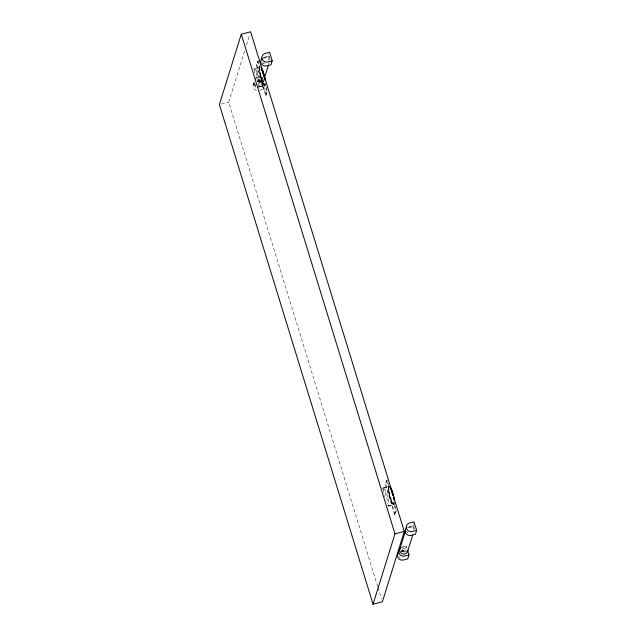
<?xml version="1.0" encoding="UTF-8"?>
<svg xmlns="http://www.w3.org/2000/svg" width="636" height="636" viewBox="0 0 636 636"><rect width="100%" height="100%" fill="white"/><g stroke="black" fill="none" stroke-linecap="round" stroke-linejoin="round"><path stroke-width="0.48" stroke-dasharray="3.18 2.39" d="M265.61 95.321L266.858 91.314L267.374 91.179L266.126 95.185L265.61 95.321L256.356 65.222L257.604 61.215L258.121 61.08L260.06 67.392L259.544 67.527L259.933 67.042M266.858 91.314L264.918 84.993L265.029 82.799M265.57 84.127L264.918 84.993M389.097 486.58L388.54 486.898L388.93 486.413L389.439 486.731M395.854 510.676L396.379 510.541L395.131 514.548L394.606 514.683L395.854 510.676L393.915 504.356L394.034 502.162A9.508 1.59 75.5 0 1 390.615 499.204A9.508 1.59 75.5 0 1 388.906 486.413L382.681 488.027M377.72 586.615L228.698 102.157L244.773 50.562M246.522 44.933L249.733 34.614M266.126 95.185L256.872 65.087L258.121 61.08M253.128 85.089L254.36 81.13A4.611 4.396 17.3 0 0 256.642 86.099M255.378 79.683L259.615 66.096M257.254 81.869L257.747 80.287M259.79 90.272L263.312 89.358L260.688 80.828L261.929 76.869L257.524 78.013A4.611 4.396 17.3 0 0 255.497 79.15M269.505 60.062L268.344 56.27L268.837 54.68M260.41 82.68L260.903 81.09M263.272 81.702L263.837 79.89M263.312 89.358L264.552 85.399L261.929 76.869M394.606 514.683L385.352 484.584L386.601 480.578L387.117 480.442L388.787 485.856M395.131 514.548L385.869 484.449L387.117 480.442M401.682 551.396L402.175 549.814M400.855 547.978A4.611 4.396 17.3 0 1 401.952 547.54L406.356 546.396L405.124 550.355L401.594 551.269M413.933 529.589L412.772 525.797L413.511 523.42M404.838 552.207L405.331 550.617M268.344 56.27L263.94 57.407A4.611 4.396 17.3 0 0 262.843 57.852M263.431 57.749L269.481 56.183A2.711 0.453 75.5 0 0 269.815 59.132L269.95 59.577M263.137 63.409L264.87 62.964M256.356 65.222L256.872 65.087M254.805 68.648L259.989 67.305A9.238 1.542 75.5 0 0 261.261 78.522A9.238 1.542 75.5 0 0 264.974 84.047M257.167 81.742L260.688 80.828M257.508 81.861L261.833 80.74M264.258 84.922L265.164 84.683M259.289 86.56L264.473 85.216M259.226 86.854L264.552 85.399M257.214 87.522L263.264 85.955M221.241 104.089L228.698 102.157M385.352 484.584L385.869 484.449M383.802 488.011L388.986 486.675M388.819 487.065L389.717 486.834A9.15 1.526 75.5 0 0 389.224 490.507L390.003 494.736A8.872 1.479 75.5 0 0 392.635 502.607L393.255 503.656A9.15 1.526 75.5 0 0 394.376 503.362M393.263 504.284L394.161 504.046M393.915 504.356L394.431 504.221M388.286 505.922L393.469 504.579M388.222 506.216L393.557 504.841M412.772 525.797L408.368 526.934A4.611 4.396 17.3 0 0 407.271 527.379M407.859 527.276L413.909 525.71M401.078 551.611L406.261 550.267A2.711 0.453 75.5 0 0 406.293 551.873M265.991 86.663L267.096 90.272M394.71 505.127L395.823 508.736M257.604 61.215L259.544 67.527M386.601 480.578L388.54 486.898M406.356 546.396L406.937 548.288M378.015 587.561L381.513 598.937M414.449 529.319L414.251 528.659A2.711 0.453 75.5 0 1 414.195 525.885M406.611 531.116L406.674 531.338A2.711 0.453 75.5 0 0 406.881 531.935M401.642 551.802A1.63 1.55 17.3 0 1 403.637 550.299A1.63 1.55 17.3 0 1 404.687 552.581M399.631 557.319A2.711 0.453 75.5 0 1 399.233 556.492M399.988 557.319A2.711 0.453 75.5 0 1 399.917 557.502M407.286 532.761A2.711 0.453 75.5 0 1 407.096 532.419M407.628 531.935A2.711 0.453 75.5 0 1 407.644 532.761M408.519 527.435A4.07 3.88 17.3 0 1 413.13 529.255M402.596 546.451A4.07 3.88 17.3 0 1 406.539 547.461M260.148 86.536A4.611 4.396 17.3 0 1 258.955 86.687M256.531 90.495A4.611 4.396 17.3 0 1 254.257 83.117M257.652 81.169A1.63 1.55 17.3 0 1 260.386 81.869A1.63 1.55 17.3 0 1 258.455 83.777M263.232 62.892A2.711 0.453 75.5 0 1 262.453 62.408M269.195 62.686A4.07 3.88 17.3 0 1 268.193 64.427M263.121 58.297A4.07 3.88 17.3 0 1 268.702 59.728M256.38 77.934A4.07 3.88 17.3 0 1 263.209 79.683A4.07 3.88 17.3 0 1 258.383 84.453M393.899 502.281A9.15 1.526 75.5 0 1 392.738 503.792L392.118 502.742A8.872 1.479 75.5 0 1 389.486 494.872L388.707 490.642A9.15 1.526 75.5 0 1 389.717 487.462M383.532 492.439A9.238 1.542 75.5 0 1 384.693 488.877A9.238 1.542 75.5 0 1 388.326 500.087A9.238 1.542 75.5 0 1 387.793 505.604M384.438 496.907A9.238 1.542 75.5 0 1 383.913 494.593M393.97 503.41A9.238 1.542 75.5 0 1 389.932 496.74A9.238 1.542 75.5 0 1 389.478 486.993M265.379 84A9.15 1.526 75.5 0 1 264.258 84.294L263.638 83.244A8.872 1.479 75.5 0 1 261.006 75.374L260.227 71.145A9.15 1.526 75.5 0 1 260.084 69.475M264.862 84.135A9.15 1.526 75.5 0 1 263.741 84.429L263.113 83.38A8.872 1.479 75.5 0 1 260.49 75.509L259.703 71.28A9.15 1.526 75.5 0 1 259.822 67.702M254.535 73.076A9.238 1.542 75.5 0 1 255.696 69.515A9.238 1.542 75.5 0 1 259.321 80.724A9.238 1.542 75.5 0 1 258.796 86.242M258.677 86.758A9.508 1.59 75.5 0 0 257.318 76.614A9.508 1.59 75.5 0 0 253.685 68.656L259.901 67.05A9.508 1.59 75.5 0 0 261.261 78.697A9.508 1.59 75.5 0 0 265.061 84.214M382.339 488.353A9.508 1.59 75.5 0 1 385.257 492.582A9.508 1.59 75.5 0 1 387.801 503.712M262.366 84.357L262.167 83.698A2.711 0.453 75.5 0 1 262.056 80.844A2.711 0.453 75.5 0 1 263.336 85.129A2.711 0.453 75.5 0 1 262.366 84.357M254.591 86.369L254.392 85.709A2.711 0.453 75.5 0 1 254.281 82.855A2.711 0.453 75.5 0 1 255.569 87.14A2.711 0.453 75.5 0 1 254.591 86.369M402.373 550.999A1.63 1.55 17.3 0 0 405.18 550.999A1.63 1.55 17.3 0 0 403.709 548.661A1.63 1.55 17.3 0 0 402.373 550.999M257.946 81.472A1.63 1.55 17.3 0 0 260.752 81.472A1.63 1.55 17.3 0 0 259.281 79.134A1.63 1.55 17.3 0 0 257.946 81.472"/><path stroke-width="0.95" d="M241.282 34.217L219.372 104.574L373.062 604.2L382.387 601.783L404.297 531.426L250.616 31.8L241.282 34.217L394.972 533.842L373.062 604.2M264.401 78.077L268.344 65.397M272.2 60.833L267.796 61.978A4.611 4.396 17.3 0 1 262.08 58.854A4.611 4.396 17.3 0 1 265.172 53.448L269.577 52.303L272.2 60.833L270.968 64.793L266.564 65.937A4.611 4.396 17.3 0 1 261.205 59.466M399.813 549.21L405.45 531.1M407.7 551.229L412.772 534.924M407.517 550.188L408.98 554.926L407.748 558.885L403.335 560.03A4.611 4.396 17.3 0 1 397.985 553.558M416.628 530.36L412.223 531.505A4.611 4.396 17.3 0 1 406.507 528.381A4.611 4.396 17.3 0 1 409.6 522.975L414.004 521.838L416.628 530.36L415.395 534.32L410.991 535.464A4.611 4.396 17.3 0 1 405.633 528.993M394.972 533.842L404.297 531.426M408.98 554.926L404.575 556.063A4.611 4.396 17.3 0 1 399.925 548.677M260.959 67.233L262.294 69.634A9.405 1.574 75.5 0 1 264.95 78.538L265.339 80.764M390.234 487.327L390.862 488.368A8.872 1.479 75.5 0 1 393.493 496.247L394.272 500.476M390.584 487.526L391.299 488.997A9.405 1.574 75.5 0 1 393.946 497.909L394.336 500.127M264.807 78.355L264.489 76.884A8.872 1.479 75.5 0 0 261.865 69.006M264.958 79.095L265.172 80.438M398.43 553.288A2.711 0.453 75.5 0 1 398.605 552.287M406.078 528.731A2.711 0.453 75.5 0 1 406.062 527.904M407.811 550.22A4.07 3.88 17.3 0 1 402.31 553.813A4.07 3.88 17.3 0 1 400.807 547.461M261.738 59.8A2.711 0.453 75.5 0 1 261.706 58.194M391.522 491.04A9.405 1.574 75.5 0 1 392.889 495.659M261.778 69.761A9.405 1.574 75.5 0 1 263.24 73.903M261.738 69.706A9.508 1.59 75.5 0 1 263.201 73.824M263.853 76.209A9.508 1.59 75.5 0 1 264.401 78.594M390.735 489.076A9.508 1.59 75.5 0 1 391.227 490.3M392.197 493.186A9.508 1.59 75.5 0 1 392.857 495.571"/></g></svg>
